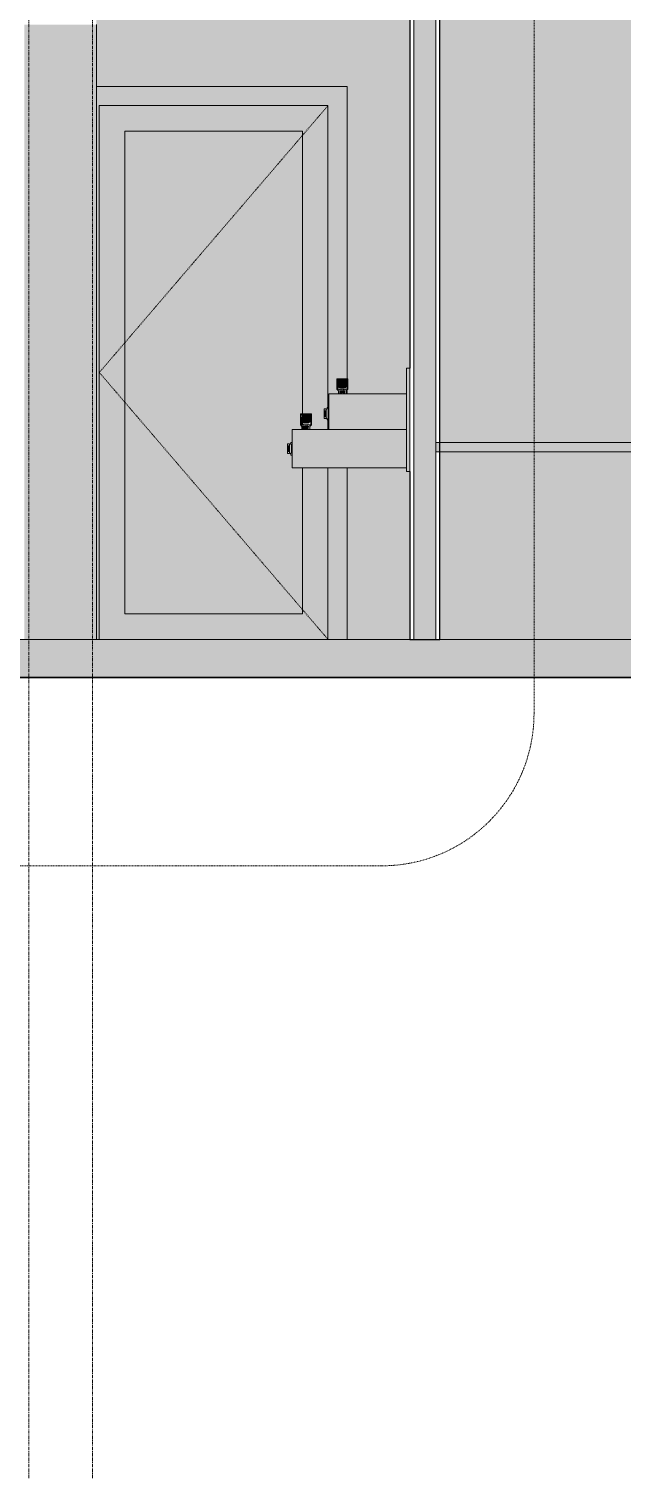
# Model space of a CAD drawing. Header units: inches. Extents: x -54880 to -186, y -132 to 853.
# Drawn here: x -15711.2 to -15617.8, y -132 to 96.1 of the extents above; entities that cross this region are included whole.
import ezdxf

# ---------------------------------------------------------------- set-up
doc = ezdxf.new("R2010")
doc.units = ezdxf.units.IN
doc.header["$MEASUREMENT"] = 0
for name, pattern in [('Dash 1_16_', [0.125, 0.0625, -0.0625]), ('Dash Dot 3_16_', [0.3125, 0.1875, -0.0625, 0, -0.0625]), ('Grid Line 1_2_', [0.875, 0.5, -0.125, 0.125, -0.125])]:
    doc.linetypes.add(name, pattern=pattern)
for name, color, linetype, lineweight in [('A-ANNO-SYMB', 150, 'Continuous', 9), ('A-DOOR', 31, 'Continuous', 9), ('A-DOOR-FRAM', 31, 'Continuous', 9), ('A-DOOR-GLAZ', 31, 'Continuous', 9), ('A-WALL', 113, 'Continuous', 9), ('A-WALL-PATT', 111, 'Continuous', 9), ('C-BLDG-PADS', 91, 'Continuous', 9), ('C-TOPO', 7, 'Continuous', 9), ('I-WALL', 2, 'Continuous', 9), ('L-SITE-WALL', 31, 'Continuous', 9), ('P-SANR-FIXT', 6, 'Continuous', 9), ('Q-CASE', 31, 'Continuous', 9), ('S-GRID', 1, 'Continuous', 9)]:
    doc.layers.add(name, color=color, linetype=linetype, lineweight=lineweight)
pattern_1 = [(0, (22007.282, 102), (61.44, 15.36), [2.534, -43.546, 2.534, -43.546, -245.76]), (0, (22007.282, 102), (61.44, 15.36), [-92.16, 2.534, -89.626, 2.534, -43.546, -107.52]), (0, (22007.282, 102), (61.44, 15.36), [-230.4, 2.534, -28.186, 2.534, -74.266]), (120, (22030.322, 109.68), (-44.02215, 45.528601), [2.534, -43.546, 2.534, -43.546, -245.76]), (120, (22030.322, 109.68), (-44.02215, 45.528601), [-92.16, 2.534, -89.626, 2.534, -43.546, -107.52]), (120, (22030.322, 109.68), (-44.02215, 45.528601), [-230.4, 2.534, -28.186, 2.534, -74.266]), (240, (22038.002, 140.4), (-17.41785, -60.888601), [2.534, -43.546, 2.534, -43.546, -245.76]), (240, (22038.002, 140.4), (-17.41785, -60.888601), [-92.16, 2.534, -89.626, 2.534, -43.546, -107.52]), (240, (22038.002, 140.4), (-17.41785, -60.888601), [-230.4, 2.534, -28.186, 2.534, -74.266])]

# ---------------------------------------------------------------- blocks, each defined once
blk = doc.blocks.new('Vanity Counter Top w 2 Round Sink Holes - 72_-781962-Section 1')
at = {"layer": 'Q-CASE'}
blk.add_hatch(color=256, dxfattribs=at).paths.add_polyline_path([(22491.77, 29.5), (22519.3, 29.5), (22519.3, 31), (22423.63, 31), (22423.63, 29.5), (22453.04, 29.5)], flags=0)
at = {"layer": 'Q-CASE', "lineweight": 13}
for p, q in [((22519.3, 31), (22423.63, 31)), ((22423.63, 31), (22423.63, 29.5)), ((22519.3, 29.5), (22519.3, 31)), ((22423.63, 29.5), (22519.3, 29.5))]:
    blk.add_line(p, q, dxfattribs=at)
blk = doc.blocks.new('Drinking_Fountain-Haws_Corporation-Wall_Mounted_1119 - 1119-477162-Section 1')
at = {"layer": 'P-SANR-FIXT'}
for points in [[(22419.01, 26.44), (22419.51, 26.44), (22419.51, 42.69), (22419.01, 42.69), (22419.01, 29.56)], [(22408.05, 39.37), (22408.21, 39.37), (22408.27, 39.76), (22408.19, 40.96), (22408.02, 40.99)], [(22409.49, 40.76), (22409.58, 40.96), (22409.61, 40.99), (22408.22, 40.93), (22408.27, 40.76), (22409.46, 40.76)], [(22409.49, 39.76), (22409.46, 40.76), (22408.27, 40.76), (22408.29, 39.76), (22409.46, 39.76)], [(22409.45, 39.68), (22409.46, 39.76), (22408.32, 39.68)], [(22408.75, 38.63), (22408.88, 38.63), (22408.87, 39.12), (22408.44, 39.12), (22408.44, 38.63), (22408.66, 38.63)], [(22409.1, 38.63), (22409.32, 38.63), (22409.32, 39.12), (22408.88, 39.12), (22408.93, 38.63), (22409.1, 38.63)], [(22409.64, 39.37), (22409.71, 39.37), (22409.67, 41.01), (22409.55, 40.93), (22409.49, 40.76), (22409.58, 39.37), (22409.61, 39.37)], [(22406.89, 33), (22406.98, 33), (22406.98, 38.63), (22406.76, 38.63), (22406.77, 33)], [(22409.3, 33), (22409.95, 33), (22409.95, 38.63), (22406.98, 38.63), (22407.01, 33), (22409.24, 33)], [(22410.27, 33), (22419.01, 33), (22419.01, 38.63), (22409.95, 38.63), (22409.95, 33), (22410.16, 33)], [(22403.77, 35.25), (22403.85, 35.45), (22403.89, 35.48), (22402.49, 35.42), (22402.54, 35.25)], [(22402.56, 34.25), (22403.77, 34.25), (22403.77, 35.25), (22402.54, 35.25), (22402.54, 34.25)], [(22406.06, 34.97), (22406.32, 34.97), (22406.32, 36.05), (22406.06, 36.05), (22406.06, 35.1)], [(22406.76, 34.71), (22406.76, 36.31), (22406.56, 36.31), (22406.56, 34.71)], [(22401.01, 27), (22401.23, 27), (22401.23, 33), (22401.01, 33), (22401.01, 29.2)], [(22403.49, 27), (22404.2, 27), (22404.2, 33), (22401.23, 33), (22401.23, 27), (22402.82, 27)], [(22403.02, 33), (22403.16, 33), (22403.14, 33.5), (22402.71, 33.5), (22402.72, 33), (22402.93, 33)], [(22403.43, 33), (22403.6, 33), (22403.6, 33.5), (22403.16, 33.44), (22403.18, 33), (22403.41, 33)], [(22409.46, 27), (22419.01, 27), (22419.01, 33), (22404.2, 33), (22404.2, 27), (22404.62, 27)], [(22400.57, 29.46), (22400.57, 30.54), (22400.31, 30.54), (22400.31, 29.46)], [(22401.01, 29.2), (22401.01, 30.8), (22400.81, 30.8), (22400.81, 29.2)]]:
    blk.add_hatch(color=256, dxfattribs=at).paths.add_polyline_path(points, flags=0)
h = blk.add_hatch(color=256, dxfattribs=at)
h.paths.add_polyline_path([(22408.44, 39.12), (22408.37, 39.37), (22408.21, 39.37)], flags=0)
h.paths.add_polyline_path([(22408.35, 39.12), (22408.21, 39.37), (22408.05, 39.37), (22408.21, 39.24)], flags=0)
h.paths.add_polyline_path([(22408.63, 39.37), (22408.8, 39.19), (22408.88, 39.37)], flags=0)
h.paths.add_polyline_path([(22408.66, 39.12), (22408.63, 39.37), (22408.37, 39.37), (22408.63, 39.15)], flags=0)
h = blk.add_hatch(color=256, dxfattribs=at)
h.paths.add_polyline_path([(22409.56, 39.37), (22409.4, 39.37), (22409.32, 39.12), (22409.46, 39.27)], flags=0)
h.paths.add_polyline_path([(22409.42, 39.12), (22409.71, 39.37), (22409.56, 39.37), (22409.46, 39.2)], flags=0)
h.paths.add_polyline_path([(22408.99, 39.12), (22409.14, 39.37), (22408.88, 39.37), (22408.96, 39.19)], flags=0)
h.paths.add_polyline_path([(22409.1, 39.12), (22409.4, 39.37), (22409.14, 39.37)], flags=0)
h = blk.add_hatch(color=256, dxfattribs=at)
h.paths.add_polyline_path([(22402.56, 33.75), (22402.64, 33.75), (22402.56, 33.76)], flags=0)
h.paths.add_polyline_path([(22402.36, 33.75), (22402.56, 33.75), (22402.42, 35.48), (22402.29, 35.48), (22402.32, 33.75)], flags=0)
h.paths.add_polyline_path([(22402.9, 33.75), (22402.7, 34.12), (22402.77, 33.75)], flags=0)
h = blk.add_hatch(color=256, dxfattribs=at)
h.paths.add_polyline_path([(22403.95, 33.75), (22403.99, 33.75), (22403.95, 35.5), (22403.82, 35.42), (22403.83, 33.75), (22403.92, 33.75)], flags=0)
h.paths.add_polyline_path([(22403.41, 33.75), (22403.54, 33.75), (22403.52, 34.12)], flags=0)
h = blk.add_hatch(color=256, dxfattribs=at)
h.paths.add_polyline_path([(22402.71, 33.5), (22402.64, 33.75), (22402.48, 33.75), (22402.7, 33.51)], flags=0)
h.paths.add_polyline_path([(22403.05, 33.5), (22403.16, 33.75), (22402.9, 33.75), (22403.04, 33.51)], flags=0)
h.paths.add_polyline_path([(22402.62, 33.5), (22402.48, 33.75), (22402.32, 33.75), (22402.56, 33.55)], flags=0)
h.paths.add_polyline_path([(22402.93, 33.5), (22402.9, 33.75), (22402.64, 33.75), (22402.9, 33.53)], flags=0)
h = blk.add_hatch(color=256, dxfattribs=at)
h.paths.add_polyline_path([(22403.6, 33.5), (22403.83, 33.75), (22403.67, 33.75), (22403.61, 33.53)], flags=0)
h.paths.add_polyline_path([(22403.27, 33.5), (22403.41, 33.75), (22403.16, 33.75), (22403.24, 33.57)], flags=0)
h.paths.add_polyline_path([(22403.38, 33.5), (22403.67, 33.75), (22403.41, 33.75)], flags=0)
h.paths.add_polyline_path([(22403.69, 33.5), (22403.99, 33.75), (22403.83, 33.75), (22403.75, 33.61)], flags=0)
for p, q in [((22419.01, 26.44), (22419.01, 42.69)), ((22419.51, 42.69), (22419.01, 42.69)), ((22419.51, 42.69), (22419.51, 26.44)), ((22408.01, 40.96), (22408.01, 39.37)), ((22408.01, 39.37), (22408.26, 39.12)), ((22408.88, 39.37), (22408.05, 39.37)), ((22409.68, 41.01), (22408.08, 41.01)), ((22408.09, 41.01), (22409.67, 41.01)), ((22409.67, 41.01), (22408.1, 41.01)), ((22408.26, 39.12), (22408.26, 38.63)), ((22408.27, 39.76), (22408.27, 40.76)), ((22408.27, 40.76), (22409.49, 40.76)), ((22408.27, 39.76), (22409.49, 39.76)), ((22408.43, 39.63), (22409.33, 39.63)), ((22409.33, 39.63), (22408.44, 39.63)), ((22408.88, 39.12), (22408.44, 39.12)), ((22409.71, 39.37), (22408.88, 39.37)), ((22409.32, 39.12), (22408.88, 39.12)), ((22409.49, 40.76), (22409.49, 39.76)), ((22409.51, 39.12), (22409.76, 39.37)), ((22409.51, 38.63), (22409.51, 39.12)), ((22409.76, 39.37), (22409.76, 40.96)), ((22406.76, 36.5), (22406.56, 36.5)), ((22406.76, 38.63), (22406.76, 33)), ((22406.76, 38.63), (22406.98, 38.63)), ((22406.76, 36.5), (22406.76, 34.52)), ((22406.98, 38.63), (22409.95, 38.63)), ((22409.95, 38.63), (22419.01, 38.63)), ((22402.28, 35.45), (22402.28, 33.75)), ((22403.95, 35.5), (22402.36, 35.5)), ((22402.36, 35.5), (22403.95, 35.5)), ((22403.94, 35.5), (22402.37, 35.5)), ((22402.54, 34.25), (22402.54, 35.25)), ((22402.54, 35.25), (22403.77, 35.25)), ((22402.54, 34.25), (22403.77, 34.25)), ((22403.77, 35.25), (22403.77, 34.25)), ((22404.03, 33.75), (22404.03, 35.45)), ((22406.32, 36.27), (22406.06, 36.27)), ((22406.06, 34.75), (22406.32, 34.75)), ((22406.32, 36.05), (22406.32, 36.27)), ((22406.32, 36.27), (22406.32, 34.75)), ((22406.44, 36.22), (22406.32, 36.22)), ((22406.32, 36.08), (22406.32, 36.22)), ((22406.32, 36.22), (22406.32, 36.08)), ((22406.32, 34.75), (22406.32, 34.97)), ((22406.32, 34.8), (22406.32, 34.94)), ((22406.32, 34.94), (22406.32, 34.8)), ((22406.32, 34.8), (22406.44, 34.8)), ((22406.52, 36.46), (22406.46, 36.24)), ((22406.46, 34.78), (22406.52, 34.55)), ((22406.56, 34.52), (22406.76, 34.52)), ((22401.01, 33), (22401.01, 27)), ((22401.01, 33), (22401.23, 33)), ((22401.23, 33), (22404.2, 33)), ((22402.28, 33.75), (22402.53, 33.5)), ((22403.16, 33.75), (22402.32, 33.75)), ((22402.53, 33.5), (22402.53, 33)), ((22402.7, 34.12), (22403.61, 34.12)), ((22403.6, 34.12), (22402.71, 34.12)), ((22403.16, 33.5), (22402.71, 33.5)), ((22403.99, 33.75), (22403.16, 33.75)), ((22403.6, 33.5), (22403.16, 33.5)), ((22403.78, 33.5), (22404.03, 33.75)), ((22403.78, 33), (22403.78, 33.5)), ((22404.2, 33), (22419.01, 33)), ((22400.57, 30.76), (22400.31, 30.76)), ((22400.57, 29.24), (22400.57, 30.76)), ((22400.57, 30.76), (22400.57, 30.54)), ((22400.69, 30.71), (22400.57, 30.71)), ((22400.57, 30.57), (22400.57, 30.71)), ((22400.57, 30.71), (22400.57, 30.57)), ((22400.77, 30.96), (22400.71, 30.73)), ((22401.01, 30.99), (22400.81, 30.99)), ((22401.01, 29.01), (22401.01, 30.99)), ((22400.31, 29.24), (22400.57, 29.24)), ((22400.57, 29.46), (22400.57, 29.24)), ((22400.57, 29.29), (22400.57, 29.43)), ((22400.57, 29.43), (22400.57, 29.29)), ((22400.57, 29.29), (22400.69, 29.29)), ((22400.71, 29.27), (22400.77, 29.04)), ((22400.81, 29.01), (22401.01, 29.01)), ((22401.23, 27), (22401.01, 27)), ((22404.2, 27), (22401.23, 27)), ((22419.01, 27), (22404.2, 27)), ((22419.01, 26.44), (22419.51, 26.44))]:
    blk.add_line(p, q, dxfattribs=at)
at = {"layer": 'P-SANR-FIXT', "flags": 128}
for points in [[(22406.52, 36.46), (22406.52, 36.47), (22406.52, 36.47), (22406.52, 36.47), (22406.52, 36.47), (22406.52, 36.47), (22406.52, 36.47), (22406.52, 36.48), (22406.53, 36.48), (22406.53, 36.48), (22406.53, 36.48), (22406.53, 36.48), (22406.53, 36.48), (22406.53, 36.49), (22406.53, 36.49), (22406.53, 36.49), (22406.54, 36.49), (22406.54, 36.49), (22406.54, 36.49), (22406.54, 36.49), (22406.54, 36.49), (22406.54, 36.49), (22406.55, 36.49), (22406.55, 36.5), (22406.55, 36.5), (22406.55, 36.5), (22406.55, 36.5), (22406.55, 36.5), (22406.56, 36.5), (22406.56, 36.5), (22406.56, 36.5), (22406.56, 36.5), (22406.56, 36.5), (22406.56, 36.5)], [(22406.02, 36.22), (22406.02, 36.23), (22406.02, 36.23), (22406.02, 36.23), (22406.02, 36.23), (22406.02, 36.23), (22406.02, 36.24), (22406.02, 36.24), (22406.02, 36.24), (22406.02, 36.24), (22406.02, 36.24), (22406.02, 36.24), (22406.02, 36.25), (22406.02, 36.25), (22406.02, 36.25), (22406.03, 36.25), (22406.03, 36.25), (22406.03, 36.25), (22406.03, 36.26), (22406.03, 36.26), (22406.03, 36.26), (22406.03, 36.26), (22406.03, 36.26), (22406.04, 36.26), (22406.04, 36.26), (22406.04, 36.26), (22406.04, 36.27), (22406.04, 36.27), (22406.04, 36.27), (22406.05, 36.27), (22406.05, 36.27), (22406.05, 36.27), (22406.05, 36.27), (22406.05, 36.27), (22406.05, 36.27), (22406.06, 36.27), (22406.06, 36.27), (22406.06, 36.27), (22406.06, 36.27), (22406.06, 36.27), (22406.06, 36.27)], [(22406.02, 34.79), (22406.02, 34.79), (22406.02, 34.8), (22406.02, 34.8), (22406.02, 34.8), (22406.02, 34.81), (22406.02, 34.81), (22406.02, 34.82), (22406.02, 34.83), (22406.02, 34.84), (22406.02, 34.85), (22406.02, 34.86), (22406.02, 34.87), (22406.02, 34.89), (22406.02, 34.9), (22406.02, 34.92), (22406.02, 34.93), (22406.02, 34.95), (22406.02, 34.97), (22406.02, 34.99), (22406.02, 35.01), (22406.02, 35.03), (22406.02, 35.05), (22406.02, 35.08), (22406.02, 35.1), (22406.02, 35.12), (22406.02, 35.15), (22406.02, 35.17), (22406.02, 35.2), (22406.02, 35.22), (22406.02, 35.25), (22406.02, 35.28), (22406.02, 35.3), (22406.02, 35.33), (22406.02, 35.36), (22406.02, 35.39), (22406.02, 35.42), (22406.02, 35.44), (22406.02, 35.47), (22406.02, 35.5), (22406.02, 35.53), (22406.02, 35.56), (22406.02, 35.59), (22406.02, 35.62), (22406.02, 35.64), (22406.02, 35.67), (22406.02, 35.7), (22406.02, 35.73), (22406.02, 35.75), (22406.02, 35.78), (22406.02, 35.81), (22406.02, 35.83), (22406.02, 35.86), (22406.02, 35.88), (22406.02, 35.91), (22406.02, 35.93), (22406.02, 35.95), (22406.02, 35.98), (22406.02, 36), (22406.02, 36.02), (22406.02, 36.04), (22406.02, 36.06), (22406.02, 36.07), (22406.02, 36.09), (22406.02, 36.11), (22406.02, 36.12), (22406.02, 36.14), (22406.02, 36.15), (22406.02, 36.16), (22406.02, 36.17), (22406.02, 36.18), (22406.02, 36.19), (22406.02, 36.2), (22406.02, 36.21), (22406.02, 36.21), (22406.02, 36.22), (22406.02, 36.22), (22406.02, 36.22), (22406.02, 36.22)], [(22406.02, 36.22), (22406.02, 36.22), (22406.02, 36.22), (22406.02, 36.22), (22406.02, 36.22), (22406.02, 36.21), (22406.02, 36.2), (22406.02, 36.2), (22406.02, 36.19), (22406.02, 36.18), (22406.02, 36.17), (22406.02, 36.16), (22406.02, 36.14), (22406.02, 36.13), (22406.02, 36.12), (22406.02, 36.1), (22406.02, 36.08), (22406.02, 36.07), (22406.02, 36.05), (22406.02, 36.03), (22406.02, 36.01), (22406.02, 35.99), (22406.02, 35.96), (22406.02, 35.94), (22406.02, 35.92), (22406.02, 35.9), (22406.02, 35.87), (22406.02, 35.85), (22406.02, 35.82), (22406.02, 35.79), (22406.02, 35.77), (22406.02, 35.74), (22406.02, 35.71), (22406.02, 35.69), (22406.02, 35.66), (22406.02, 35.63), (22406.02, 35.6), (22406.02, 35.57), (22406.02, 35.55), (22406.02, 35.52), (22406.02, 35.49), (22406.02, 35.46), (22406.02, 35.43), (22406.02, 35.4), (22406.02, 35.37), (22406.02, 35.35), (22406.02, 35.32), (22406.02, 35.29), (22406.02, 35.26), (22406.02, 35.24), (22406.02, 35.21), (22406.02, 35.19), (22406.02, 35.16), (22406.02, 35.14), (22406.02, 35.11), (22406.02, 35.09), (22406.02, 35.07), (22406.02, 35.04), (22406.02, 35.02), (22406.02, 35), (22406.02, 34.98), (22406.02, 34.96), (22406.02, 34.94), (22406.02, 34.93), (22406.02, 34.91), (22406.02, 34.9), (22406.02, 34.88), (22406.02, 34.87), (22406.02, 34.86), (22406.02, 34.84), (22406.02, 34.83), (22406.02, 34.83), (22406.02, 34.82), (22406.02, 34.81), (22406.02, 34.81), (22406.02, 34.8), (22406.02, 34.8), (22406.02, 34.79), (22406.02, 34.79)], [(22406.06, 34.75), (22406.06, 34.75), (22406.06, 34.75), (22406.06, 34.75), (22406.06, 34.75), (22406.06, 34.75), (22406.05, 34.75), (22406.05, 34.75), (22406.05, 34.75), (22406.05, 34.75), (22406.05, 34.75), (22406.04, 34.75), (22406.04, 34.75), (22406.04, 34.75), (22406.04, 34.75), (22406.04, 34.75), (22406.04, 34.76), (22406.04, 34.76), (22406.03, 34.76), (22406.03, 34.76), (22406.03, 34.76), (22406.03, 34.76), (22406.03, 34.76), (22406.03, 34.76), (22406.03, 34.77), (22406.03, 34.77), (22406.02, 34.77), (22406.02, 34.77), (22406.02, 34.77), (22406.02, 34.77), (22406.02, 34.78), (22406.02, 34.78), (22406.02, 34.78), (22406.02, 34.78), (22406.02, 34.78), (22406.02, 34.79), (22406.02, 34.79), (22406.02, 34.79), (22406.02, 34.79), (22406.02, 34.79), (22406.02, 34.79)], [(22406.44, 36.22), (22406.44, 36.22), (22406.44, 36.22), (22406.44, 36.22), (22406.44, 36.22), (22406.44, 36.22), (22406.44, 36.22), (22406.44, 36.22), (22406.44, 36.22), (22406.44, 36.22), (22406.45, 36.22), (22406.45, 36.22), (22406.45, 36.22), (22406.45, 36.22), (22406.45, 36.23), (22406.45, 36.23), (22406.45, 36.23), (22406.45, 36.23), (22406.45, 36.23), (22406.45, 36.23), (22406.45, 36.23), (22406.45, 36.23), (22406.45, 36.23), (22406.45, 36.23), (22406.46, 36.23), (22406.46, 36.23), (22406.46, 36.23), (22406.46, 36.23), (22406.46, 36.24), (22406.46, 36.24), (22406.46, 36.24), (22406.46, 36.24), (22406.46, 36.24), (22406.46, 36.24)], [(22406.46, 34.78), (22406.46, 34.78), (22406.46, 34.78), (22406.46, 34.78), (22406.46, 34.78), (22406.46, 34.78), (22406.46, 34.78), (22406.46, 34.78), (22406.46, 34.79), (22406.46, 34.79), (22406.45, 34.79), (22406.45, 34.79), (22406.45, 34.79), (22406.45, 34.79), (22406.45, 34.79), (22406.45, 34.79), (22406.45, 34.79), (22406.45, 34.79), (22406.45, 34.79), (22406.45, 34.79), (22406.45, 34.79), (22406.45, 34.79), (22406.45, 34.79), (22406.44, 34.79), (22406.44, 34.8), (22406.44, 34.8), (22406.44, 34.8), (22406.44, 34.8), (22406.44, 34.8), (22406.44, 34.8), (22406.44, 34.8), (22406.44, 34.8), (22406.44, 34.8), (22406.44, 34.8)], [(22406.56, 34.52), (22406.56, 34.52), (22406.56, 34.52), (22406.56, 34.52), (22406.56, 34.52), (22406.56, 34.52), (22406.55, 34.52), (22406.55, 34.52), (22406.55, 34.52), (22406.55, 34.52), (22406.55, 34.52), (22406.54, 34.52), (22406.54, 34.52), (22406.54, 34.53), (22406.54, 34.53), (22406.54, 34.53), (22406.54, 34.53), (22406.54, 34.53), (22406.53, 34.53), (22406.53, 34.53), (22406.53, 34.53), (22406.53, 34.53), (22406.53, 34.54), (22406.53, 34.54), (22406.53, 34.54), (22406.53, 34.54), (22406.52, 34.54), (22406.52, 34.54), (22406.52, 34.55), (22406.52, 34.55), (22406.52, 34.55), (22406.52, 34.55), (22406.52, 34.55), (22406.52, 34.55)], [(22400.27, 30.72), (22400.27, 30.72), (22400.27, 30.72), (22400.27, 30.72), (22400.27, 30.72), (22400.27, 30.72), (22400.27, 30.73), (22400.27, 30.73), (22400.27, 30.73), (22400.27, 30.73), (22400.27, 30.73), (22400.27, 30.74), (22400.27, 30.74), (22400.27, 30.74), (22400.27, 30.74), (22400.28, 30.74), (22400.28, 30.74), (22400.28, 30.75), (22400.28, 30.75), (22400.28, 30.75), (22400.28, 30.75), (22400.28, 30.75), (22400.28, 30.75), (22400.29, 30.75), (22400.29, 30.75), (22400.29, 30.76), (22400.29, 30.76), (22400.29, 30.76), (22400.29, 30.76), (22400.3, 30.76), (22400.3, 30.76), (22400.3, 30.76), (22400.3, 30.76), (22400.3, 30.76), (22400.3, 30.76), (22400.31, 30.76), (22400.31, 30.76), (22400.31, 30.76), (22400.31, 30.76), (22400.31, 30.76), (22400.31, 30.76)], [(22400.27, 30.72), (22400.27, 30.72), (22400.27, 30.71), (22400.27, 30.71), (22400.27, 30.71), (22400.27, 30.7), (22400.27, 30.7), (22400.27, 30.69), (22400.27, 30.68), (22400.27, 30.67), (22400.27, 30.66), (22400.27, 30.65), (22400.27, 30.63), (22400.27, 30.62), (22400.27, 30.61), (22400.27, 30.59), (22400.27, 30.57), (22400.27, 30.56), (22400.27, 30.54), (22400.27, 30.52), (22400.27, 30.5), (22400.27, 30.48), (22400.27, 30.46), (22400.27, 30.43), (22400.27, 30.41), (22400.27, 30.39), (22400.27, 30.36), (22400.27, 30.34), (22400.27, 30.31), (22400.27, 30.29), (22400.27, 30.26), (22400.27, 30.23), (22400.27, 30.21), (22400.27, 30.18), (22400.27, 30.15), (22400.27, 30.12), (22400.27, 30.09), (22400.27, 30.06), (22400.27, 30.04), (22400.27, 30.01), (22400.27, 29.98), (22400.27, 29.95), (22400.27, 29.92), (22400.27, 29.89), (22400.27, 29.87), (22400.27, 29.84), (22400.27, 29.81), (22400.27, 29.78), (22400.27, 29.76), (22400.27, 29.73), (22400.27, 29.7), (22400.27, 29.68), (22400.27, 29.65), (22400.27, 29.63), (22400.27, 29.6), (22400.27, 29.58), (22400.27, 29.56), (22400.27, 29.53), (22400.27, 29.51), (22400.27, 29.49), (22400.27, 29.47), (22400.27, 29.45), (22400.27, 29.44), (22400.27, 29.42), (22400.27, 29.4), (22400.27, 29.39), (22400.27, 29.37), (22400.27, 29.36), (22400.27, 29.35), (22400.27, 29.34), (22400.27, 29.33), (22400.27, 29.32), (22400.27, 29.31), (22400.27, 29.3), (22400.27, 29.3), (22400.27, 29.29), (22400.27, 29.29), (22400.27, 29.29), (22400.27, 29.28)], [(22400.27, 29.28), (22400.27, 29.28), (22400.27, 29.29), (22400.27, 29.29), (22400.27, 29.29), (22400.27, 29.3), (22400.27, 29.3), (22400.27, 29.31), (22400.27, 29.32), (22400.27, 29.33), (22400.27, 29.34), (22400.27, 29.35), (22400.27, 29.37), (22400.27, 29.38), (22400.27, 29.39), (22400.27, 29.41), (22400.27, 29.43), (22400.27, 29.44), (22400.27, 29.46), (22400.27, 29.48), (22400.27, 29.5), (22400.27, 29.52), (22400.27, 29.54), (22400.27, 29.57), (22400.27, 29.59), (22400.27, 29.61), (22400.27, 29.64), (22400.27, 29.66), (22400.27, 29.69), (22400.27, 29.71), (22400.27, 29.74), (22400.27, 29.77), (22400.27, 29.79), (22400.27, 29.82), (22400.27, 29.85), (22400.27, 29.88), (22400.27, 29.91), (22400.27, 29.94), (22400.27, 29.96), (22400.27, 29.99), (22400.27, 30.02), (22400.27, 30.05), (22400.27, 30.08), (22400.27, 30.11), (22400.27, 30.13), (22400.27, 30.16), (22400.27, 30.19), (22400.27, 30.22), (22400.27, 30.24), (22400.27, 30.27), (22400.27, 30.3), (22400.27, 30.32), (22400.27, 30.35), (22400.27, 30.37), (22400.27, 30.4), (22400.27, 30.42), (22400.27, 30.44), (22400.27, 30.47), (22400.27, 30.49), (22400.27, 30.51), (22400.27, 30.53), (22400.27, 30.55), (22400.27, 30.56), (22400.27, 30.58), (22400.27, 30.6), (22400.27, 30.61), (22400.27, 30.63), (22400.27, 30.64), (22400.27, 30.65), (22400.27, 30.66), (22400.27, 30.67), (22400.27, 30.68), (22400.27, 30.69), (22400.27, 30.7), (22400.27, 30.7), (22400.27, 30.71), (22400.27, 30.71), (22400.27, 30.71), (22400.27, 30.72)], [(22400.69, 30.71), (22400.69, 30.71), (22400.69, 30.71), (22400.69, 30.71), (22400.69, 30.71), (22400.69, 30.71), (22400.69, 30.71), (22400.69, 30.71), (22400.69, 30.71), (22400.69, 30.71), (22400.7, 30.71), (22400.7, 30.71), (22400.7, 30.72), (22400.7, 30.72), (22400.7, 30.72), (22400.7, 30.72), (22400.7, 30.72), (22400.7, 30.72), (22400.7, 30.72), (22400.7, 30.72), (22400.7, 30.72), (22400.7, 30.72), (22400.7, 30.72), (22400.7, 30.72), (22400.71, 30.72), (22400.71, 30.72), (22400.71, 30.72), (22400.71, 30.73), (22400.71, 30.73), (22400.71, 30.73), (22400.71, 30.73), (22400.71, 30.73), (22400.71, 30.73), (22400.71, 30.73)], [(22400.77, 30.96), (22400.77, 30.96), (22400.77, 30.96), (22400.77, 30.96), (22400.77, 30.96), (22400.77, 30.96), (22400.77, 30.97), (22400.77, 30.97), (22400.78, 30.97), (22400.78, 30.97), (22400.78, 30.97), (22400.78, 30.97), (22400.78, 30.97), (22400.78, 30.98), (22400.78, 30.98), (22400.78, 30.98), (22400.79, 30.98), (22400.79, 30.98), (22400.79, 30.98), (22400.79, 30.98), (22400.79, 30.98), (22400.79, 30.98), (22400.8, 30.99), (22400.8, 30.99), (22400.8, 30.99), (22400.8, 30.99), (22400.8, 30.99), (22400.8, 30.99), (22400.81, 30.99), (22400.81, 30.99), (22400.81, 30.99), (22400.81, 30.99), (22400.81, 30.99), (22400.81, 30.99)], [(22400.31, 29.24), (22400.31, 29.24), (22400.31, 29.24), (22400.31, 29.24), (22400.31, 29.24), (22400.31, 29.24), (22400.3, 29.24), (22400.3, 29.24), (22400.3, 29.24), (22400.3, 29.24), (22400.3, 29.24), (22400.29, 29.24), (22400.29, 29.24), (22400.29, 29.24), (22400.29, 29.24), (22400.29, 29.25), (22400.29, 29.25), (22400.29, 29.25), (22400.28, 29.25), (22400.28, 29.25), (22400.28, 29.25), (22400.28, 29.25), (22400.28, 29.25), (22400.28, 29.26), (22400.28, 29.26), (22400.28, 29.26), (22400.27, 29.26), (22400.27, 29.26), (22400.27, 29.26), (22400.27, 29.27), (22400.27, 29.27), (22400.27, 29.27), (22400.27, 29.27), (22400.27, 29.27), (22400.27, 29.27), (22400.27, 29.28), (22400.27, 29.28), (22400.27, 29.28), (22400.27, 29.28), (22400.27, 29.28), (22400.27, 29.28)], [(22400.71, 29.27), (22400.71, 29.27), (22400.71, 29.27), (22400.71, 29.27), (22400.71, 29.27), (22400.71, 29.27), (22400.71, 29.28), (22400.71, 29.28), (22400.71, 29.28), (22400.71, 29.28), (22400.7, 29.28), (22400.7, 29.28), (22400.7, 29.28), (22400.7, 29.28), (22400.7, 29.28), (22400.7, 29.28), (22400.7, 29.28), (22400.7, 29.28), (22400.7, 29.28), (22400.7, 29.28), (22400.7, 29.28), (22400.7, 29.28), (22400.7, 29.29), (22400.69, 29.29), (22400.69, 29.29), (22400.69, 29.29), (22400.69, 29.29), (22400.69, 29.29), (22400.69, 29.29), (22400.69, 29.29), (22400.69, 29.29), (22400.69, 29.29), (22400.69, 29.29), (22400.69, 29.29)], [(22400.81, 29.01), (22400.81, 29.01), (22400.81, 29.01), (22400.81, 29.01), (22400.81, 29.01), (22400.81, 29.01), (22400.8, 29.01), (22400.8, 29.01), (22400.8, 29.01), (22400.8, 29.01), (22400.8, 29.01), (22400.79, 29.01), (22400.79, 29.02), (22400.79, 29.02), (22400.79, 29.02), (22400.79, 29.02), (22400.79, 29.02), (22400.79, 29.02), (22400.78, 29.02), (22400.78, 29.02), (22400.78, 29.02), (22400.78, 29.03), (22400.78, 29.03), (22400.78, 29.03), (22400.78, 29.03), (22400.78, 29.03), (22400.77, 29.03), (22400.77, 29.03), (22400.77, 29.04), (22400.77, 29.04), (22400.77, 29.04), (22400.77, 29.04), (22400.77, 29.04), (22400.77, 29.04)]]:
    blk.add_lwpolyline(points, dxfattribs=at)
at = {"layer": 'P-SANR-FIXT'}
blk.add_circle((22408.89, 40.46), 0.145, dxfattribs=at)
blk.add_ellipse((22403.16, 34.97), major_axis=(0.146, 0), ratio=0.99635, dxfattribs=at)
for points, knots in [([(22408.08, 41.01), (22408.05, 41.01), (22408.02, 41), (22408.01, 40.97), (22408.01, 40.95), (22408.01, 40.93)], [0.0090533, 0.0090533, 0.0090533, 0.0090533, 0.1111111, 0.1666667, 0.2222222, 0.2222222, 0.2222222, 0.2222222]), ([(22408.27, 40.76), (22408.27, 40.77), (22408.27, 40.79), (22408.27, 40.81), (22408.27, 40.82), (22408.26, 40.84), (22408.26, 40.85), (22408.25, 40.86), (22408.25, 40.88), (22408.24, 40.89), (22408.23, 40.9), (22408.23, 40.91), (22408.22, 40.93), (22408.21, 40.94), (22408.2, 40.95), (22408.17, 40.97), (22408.13, 41), (22408.1, 41.01), (22408.09, 41.01)], [0, 0, 0, 0, 0.071429, 0.107143, 0.142857, 0.178571, 0.214286, 0.25, 0.285714, 0.321429, 0.357143, 0.392857, 0.428571, 0.464286, 0.5, 0.571429, 0.785714, 1, 1, 1, 1]), ([(22408.43, 39.63), (22408.42, 39.64), (22408.4, 39.64), (22408.37, 39.65), (22408.36, 39.65), (22408.35, 39.66), (22408.34, 39.67), (22408.33, 39.67), (22408.32, 39.68), (22408.31, 39.69), (22408.3, 39.7), (22408.29, 39.71), (22408.29, 39.72), (22408.28, 39.73), (22408.27, 39.75), (22408.27, 39.76)], [0, 0, 0, 0, 0.2, 0.3, 0.35, 0.4, 0.475, 0.55, 0.5875, 0.625, 0.7, 0.775, 0.8125, 0.85, 1, 1, 1, 1]), ([(22408.88, 39.56), (22408.87, 39.56), (22408.84, 39.56), (22408.81, 39.56), (22408.79, 39.57), (22408.76, 39.57), (22408.74, 39.58), (22408.72, 39.58), (22408.71, 39.58), (22408.69, 39.59), (22408.68, 39.59), (22408.67, 39.59), (22408.65, 39.6), (22408.63, 39.6), (22408.6, 39.61), (22408.58, 39.61), (22408.56, 39.62), (22408.54, 39.62), (22408.51, 39.63), (22408.47, 39.63), (22408.44, 39.63), (22408.43, 39.63)], [0, 0, 0, 0, 0.1, 0.15, 0.2, 0.25, 0.3, 0.35, 0.375, 0.4, 0.425, 0.45, 0.5, 0.55, 0.6, 0.65, 0.7, 0.75, 0.8, 0.9, 1, 1, 1, 1]), ([(22409.33, 39.63), (22409.32, 39.63), (22409.29, 39.63), (22409.26, 39.63), (22409.23, 39.62), (22409.21, 39.62), (22409.18, 39.61), (22409.16, 39.61), (22409.14, 39.6), (22409.12, 39.6), (22409.1, 39.59), (22409.08, 39.59), (22409.07, 39.59), (22409.06, 39.58), (22409.04, 39.58), (22409.03, 39.58), (22409, 39.57), (22408.98, 39.57), (22408.95, 39.56), (22408.92, 39.56), (22408.9, 39.56), (22408.88, 39.56)], [0, 0, 0, 0, 0.1, 0.2, 0.25, 0.3, 0.35, 0.4, 0.45, 0.5, 0.55, 0.575, 0.6, 0.625, 0.65, 0.7, 0.75, 0.8, 0.85, 0.9, 1, 1, 1, 1]), ([(22409.49, 39.76), (22409.49, 39.75), (22409.49, 39.74), (22409.48, 39.73), (22409.47, 39.71), (22409.46, 39.7), (22409.45, 39.69), (22409.45, 39.68), (22409.44, 39.67), (22409.42, 39.67), (22409.42, 39.66), (22409.41, 39.66), (22409.39, 39.65), (22409.38, 39.64), (22409.36, 39.64), (22409.34, 39.63), (22409.33, 39.63)], [0, 0, 0, 0, 0.1, 0.15, 0.2, 0.3, 0.35, 0.4, 0.475, 0.55, 0.5875, 0.625, 0.7, 0.775, 0.85, 1, 1, 1, 1]), ([(22409.67, 41.01), (22409.66, 41.01), (22409.65, 41.01), (22409.61, 40.99), (22409.58, 40.97), (22409.57, 40.95), (22409.55, 40.94), (22409.55, 40.92), (22409.54, 40.91), (22409.53, 40.89), (22409.52, 40.88), (22409.51, 40.87), (22409.51, 40.85), (22409.5, 40.83), (22409.5, 40.82), (22409.5, 40.8), (22409.49, 40.78), (22409.49, 40.77), (22409.49, 40.76)], [0, 0, 0, 0, 0.142857, 0.285714, 0.428571, 0.5, 0.535714, 0.571429, 0.625, 0.678571, 0.705357, 0.732143, 0.785714, 0.839286, 0.866071, 0.892857, 0.946429, 1, 1, 1, 1]), ([(22409.75, 40.93), (22409.76, 40.95), (22409.76, 40.97), (22409.74, 41), (22409.71, 41.01), (22409.68, 41.01)], [0.7777778, 0.7777778, 0.7777778, 0.7777778, 0.8333333, 0.8888889, 0.9909467, 0.9909467, 0.9909467, 0.9909467]), ([(22402.36, 35.5), (22402.33, 35.5), (22402.29, 35.49), (22402.28, 35.46), (22402.28, 35.44), (22402.28, 35.42)], [0.0090533, 0.0090533, 0.0090533, 0.0090533, 0.1111111, 0.1666667, 0.2222222, 0.2222222, 0.2222222, 0.2222222]), ([(22402.54, 35.25), (22402.54, 35.26), (22402.54, 35.28), (22402.54, 35.3), (22402.54, 35.31), (22402.53, 35.33), (22402.53, 35.34), (22402.52, 35.36), (22402.52, 35.37), (22402.51, 35.38), (22402.51, 35.39), (22402.5, 35.41), (22402.49, 35.42), (22402.48, 35.43), (22402.47, 35.44), (22402.45, 35.47), (22402.41, 35.49), (22402.38, 35.5), (22402.36, 35.5)], [0, 0, 0, 0, 0.071429, 0.107143, 0.142857, 0.178571, 0.214286, 0.25, 0.285714, 0.321429, 0.357143, 0.392857, 0.428571, 0.464286, 0.5, 0.571429, 0.785714, 1, 1, 1, 1]), ([(22402.59, 34.17), (22402.59, 34.18), (22402.58, 34.18), (22402.58, 34.19), (22402.57, 34.2), (22402.56, 34.21), (22402.55, 34.22), (22402.55, 34.24), (22402.54, 34.25)], [0.6, 0.6, 0.6, 0.6, 0.625, 0.7, 0.775, 0.8125, 0.85, 1, 1, 1, 1]), ([(22403.77, 34.25), (22403.76, 34.24), (22403.76, 34.23), (22403.75, 34.22), (22403.75, 34.2), (22403.74, 34.19), (22403.73, 34.18), (22403.72, 34.18), (22403.72, 34.17)], [0, 0, 0, 0, 0.1, 0.15, 0.2, 0.3, 0.35, 0.4, 0.4, 0.4, 0.4]), ([(22403.95, 35.5), (22403.94, 35.5), (22403.92, 35.5), (22403.89, 35.48), (22403.86, 35.46), (22403.84, 35.44), (22403.83, 35.43), (22403.82, 35.41), (22403.81, 35.4), (22403.8, 35.39), (22403.79, 35.37), (22403.79, 35.36), (22403.78, 35.34), (22403.77, 35.32), (22403.77, 35.31), (22403.77, 35.29), (22403.77, 35.27), (22403.77, 35.26), (22403.77, 35.25)], [0, 0, 0, 0, 0.142857, 0.285714, 0.428571, 0.5, 0.535714, 0.571429, 0.625, 0.678571, 0.705357, 0.732143, 0.785714, 0.839286, 0.866071, 0.892857, 0.946429, 1, 1, 1, 1]), ([(22404.03, 35.42), (22404.03, 35.44), (22404.03, 35.46), (22404.02, 35.49), (22403.98, 35.5), (22403.95, 35.5)], [0.7777778, 0.7777778, 0.7777778, 0.7777778, 0.8333333, 0.8888889, 0.9909467, 0.9909467, 0.9909467, 0.9909467]), ([(22402.7, 34.12), (22402.69, 34.13), (22402.67, 34.13), (22402.65, 34.14), (22402.63, 34.15), (22402.63, 34.15), (22402.62, 34.15)], [0, 0, 0, 0, 0.2, 0.3, 0.35, 0.4, 0.4, 0.4, 0.4]), ([(22403.16, 34.05), (22403.14, 34.05), (22403.11, 34.05), (22403.08, 34.05), (22403.06, 34.06), (22403.04, 34.06), (22403.01, 34.07), (22402.99, 34.07), (22402.98, 34.08), (22402.97, 34.08), (22402.96, 34.08), (22402.94, 34.08), (22402.92, 34.09), (22402.9, 34.1), (22402.88, 34.1), (22402.85, 34.11), (22402.83, 34.11), (22402.81, 34.11), (22402.78, 34.12), (22402.75, 34.12), (22402.72, 34.12), (22402.7, 34.12)], [0, 0, 0, 0, 0.1, 0.15, 0.2, 0.25, 0.3, 0.35, 0.375, 0.4, 0.425, 0.45, 0.5, 0.55, 0.6, 0.65, 0.7, 0.75, 0.8, 0.9, 1, 1, 1, 1]), ([(22403.61, 34.12), (22403.59, 34.12), (22403.56, 34.12), (22403.53, 34.12), (22403.5, 34.11), (22403.48, 34.11), (22403.46, 34.11), (22403.43, 34.1), (22403.41, 34.1), (22403.39, 34.09), (22403.37, 34.08), (22403.36, 34.08), (22403.34, 34.08), (22403.33, 34.08), (22403.32, 34.07), (22403.3, 34.07), (22403.27, 34.06), (22403.25, 34.06), (22403.23, 34.05), (22403.2, 34.05), (22403.17, 34.05), (22403.16, 34.05)], [0, 0, 0, 0, 0.1, 0.2, 0.25, 0.3, 0.35, 0.4, 0.45, 0.5, 0.55, 0.575, 0.6, 0.625, 0.65, 0.7, 0.75, 0.8, 0.85, 0.9, 1, 1, 1, 1]), ([(22403.69, 34.15), (22403.68, 34.15), (22403.68, 34.15), (22403.67, 34.14), (22403.65, 34.14), (22403.63, 34.13), (22403.62, 34.13), (22403.61, 34.12)], [0.6, 0.6, 0.6, 0.6, 0.625, 0.7, 0.775, 0.85, 1, 1, 1, 1])]:
    blk.add_open_spline(points, degree=3, knots=knots, dxfattribs=at)
blk = doc.blocks.new('Single-Glass 1 - 36_ x 84_-735914-Section 1')
at = {"layer": 'A-DOOR'}
h = blk.add_hatch(color=256, dxfattribs=at)
h.paths.add_polyline_path([(22403.38, 33.5), (22403.36, 33.66), (22403.36, 33.5)], flags=0)
h.paths.add_polyline_path([(22403.6, 33.5), (22403.6, 33.69), (22403.49, 33.5)], flags=0)
h.paths.add_polyline_path([(22371.07, 0), (22406.63, 0), (22406.63, 27), (22402.63, 27), (22402.63, 4), (22374.63, 4), (22374.63, 80), (22402.63, 80), (22402.63, 35.48), (22404.02, 35.48), (22403.91, 33.68), (22403.77, 33.64), (22403.6, 33.5), (22403.63, 33), (22406.63, 33), (22406.63, 84), (22370.63, 84), (22370.63, 0)], flags=0)
h.paths.add_polyline_path([(22402.64, 33), (22402.71, 33), (22402.63, 33)], flags=0)
h.paths.add_polyline_path([(22402.9, 33.5), (22402.84, 33.58), (22402.64, 33.75), (22402.72, 33.5), (22402.82, 33.5)], flags=0)
h.paths.add_polyline_path([(22403.27, 33.5), (22403.16, 33.75), (22403.42, 33.79), (22403.6, 34.07), (22403.61, 33.75), (22403.67, 33.75), (22403.67, 34.17), (22402.63, 34.17), (22402.72, 33.75), (22402.77, 33.75), (22402.79, 34.12), (22403.05, 33.5), (22403.16, 33.5)], flags=0)
h.paths.add_polyline_path([(22403.05, 33.5), (22402.93, 33.75), (22403.12, 33.66)], flags=0)
h.paths.add_polyline_path([(22406.32, 34.97), (22406.06, 34.97), (22406.06, 36.05), (22406.32, 36.05), (22406.32, 35.1)], flags=0)
at = {"layer": 'A-DOOR-FRAM'}
h = blk.add_hatch(color=256, dxfattribs=at)
h.paths.add_polyline_path([(22409.63, 0), (22409.63, 27), (22406.63, 27), (22406.63, 0)], flags=0)
h.paths.add_polyline_path([(22408.21, 39.37), (22409.55, 39.43), (22409.45, 39.68), (22408.26, 39.72), (22408.22, 39.45)], flags=0)
h.paths.add_polyline_path([(22370.63, 0), (22370.63, 84), (22406.63, 84), (22406.63, 36.31), (22406.76, 36.31), (22406.76, 38.63), (22408.44, 38.63), (22408.37, 39.2), (22408.23, 39.22), (22408.05, 39.37), (22408.09, 41.01), (22408.27, 40.99), (22409.63, 41.01), (22409.63, 87), (22370.18, 87), (22370.18, 0)], flags=0)
h.paths.add_polyline_path([(22406.63, 33), (22406.76, 33), (22406.76, 34.71), (22406.63, 34.71), (22406.63, 34.25)], flags=0)
h.paths.add_polyline_path([(22409.1, 39.12), (22409.1, 39.31), (22409.02, 39.12)], flags=0)
h.paths.add_polyline_path([(22409.32, 39.12), (22409.32, 39.31), (22409.21, 39.12)], flags=0)
h.paths.add_polyline_path([(22409.39, 38.63), (22409.63, 38.63), (22409.55, 39.23), (22409.49, 39.27), (22409.32, 38.94), (22409.33, 38.63)], flags=0)
h.paths.add_polyline_path([(22408.78, 39.12), (22408.99, 39.12), (22408.85, 39.29)], flags=0)
h.paths.add_polyline_path([(22408.66, 39.12), (22408.37, 39.37), (22408.44, 39.12), (22408.63, 39.12)], flags=0)
h.paths.add_polyline_path([(22408.78, 39.12), (22408.63, 39.37), (22408.75, 39.12), (22408.77, 39.12)], flags=0)
at = {"layer": 'A-DOOR-GLAZ'}
h = blk.add_hatch(color=256, dxfattribs=at)
h.paths.add_polyline_path([(22374.63, 4), (22402.63, 4), (22402.63, 27), (22401.01, 27), (22401.01, 29.2), (22400.81, 29.2), (22400.81, 30.8), (22401.01, 30.8), (22401.01, 33), (22402.63, 33), (22402.62, 33.6), (22402.54, 33.56), (22402.32, 33.75), (22402.36, 35.5), (22402.63, 35.48), (22402.63, 80), (22374.63, 80), (22374.63, 20.18)], flags=0)
h.paths.add_polyline_path([(22400.31, 29.46), (22400.31, 30.54), (22400.57, 30.54), (22400.57, 29.46)], flags=0)
at = {"layer": 'A-DOOR', "linetype": 'Dash 1_16_'}
for p in [(22406.63, 84), (22406.63, 0)]:
    blk.add_line(p, (22370.63, 42), dxfattribs=at)
at = {"layer": 'A-DOOR'}
for p, q in [((22374.63, 4), (22374.63, 80)), ((22374.63, 80), (22402.63, 80)), ((22402.63, 80), (22402.63, 35.48)), ((22402.63, 34.18), (22402.63, 33.83)), ((22402.63, 33.59), (22402.63, 33)), ((22402.63, 27), (22402.63, 4)), ((22402.63, 4), (22374.63, 4))]:
    blk.add_line(p, q, dxfattribs=at)
at = {"layer": 'A-DOOR-FRAM'}
for p, q in [((22409.63, 87), (22370.18, 87)), ((22409.63, 41), (22409.63, 87)), ((22370.63, 84), (22406.63, 84)), ((22370.63, 0), (22370.63, 84)), ((22406.63, 84), (22406.63, 36.31)), ((22409.63, 38.63), (22409.63, 39.3)), ((22406.63, 34.71), (22406.63, 33)), ((22406.63, 27), (22406.63, 0)), ((22409.63, 0), (22409.63, 27))]:
    blk.add_line(p, q, dxfattribs=at)
at = {"layer": 'A-DOOR-GLAZ'}
for p, q in [((22374.63, 80), (22402.63, 80)), ((22374.63, 80), (22374.63, 4)), ((22402.63, 80), (22402.63, 35.48)), ((22402.63, 34.18), (22402.63, 33.83)), ((22402.63, 33.59), (22402.63, 33)), ((22402.63, 27), (22402.63, 4)), ((22374.63, 4), (22402.63, 4))]:
    blk.add_line(p, q, dxfattribs=at)

msp = doc.modelspace()

# ---------------------------------------------------------------- hatches: boundary and pattern name
at = {"layer": 'A-WALL-PATT'}
h = msp.add_hatch(dxfattribs=at)
h.set_pattern_fill('FP_20', color=256, style=0, pattern_type=2)
h.set_pattern_definition(pattern_1)
h.paths.add_polyline_path([(-15651.25575, 0), (-15650.63075, 0), (-15650.63075, 169.34115), (-15651.25575, 169.36719), (-15651.25575, 20.18088)], flags=0)
h = msp.add_hatch(dxfattribs=at)
h.set_pattern_fill('FP_20', color=256, style=0, pattern_type=2)
h.set_pattern_definition(pattern_1)
h.paths.add_polyline_path([(-15647.13075, 0), (-15646.50575, 0), (-15646.50575, 169.16927), (-15647.13075, 169.19531), (-15647.13075, 20.18088)], flags=0)
at = {"layer": 'C-BLDG-PADS'}
h = msp.add_hatch(dxfattribs=at)
h.set_pattern_fill('FP_17', color=256, style=0, pattern_type=2)
h.set_pattern_definition([(50, (22007.28, 102), (55.0854, -4.81984), [5.76, -63.36]), (355, (22007.28, 102), (-10.65569, 57.76853), [4.608, -50.688]), (100.451, (22011.873, 101.6), (44.42947, 52.94866), [4.895, -53.848]), (46.184, (22007.28, 117.36), (81.96444, -12.71212), [8.64, -95.04]), (96.636, (22014.11, 116.3), (71.7815, 74.81238), [7.343, -80.772]), (351.184, (22007.28, 117.36), (71.78195, 74.81243), [6.912, -76.032]), (21, (22014.96, 113.52), (45.84207, -30.92146), [5.76, -63.36]), (326, (22014.96, 113.52), (18.687064, 55.69148), [4.608, -50.688]), (71.451, (22018.783, 110.943), (64.52891, 24.77011), [4.895, -53.848]), (37.5, (22007.282, 102), (0.933895, 25.566816), [2.534, -47.539, 2.534, -48.922, -50.88]), (37.5, (22007.282, 102), (0.933895, 25.566816), [-101.53, 2.534, -48.346]), (7.5, (22007.282, 102), (20.20404, 30.291303), [2.534, -26.803, 2.534, -46.387, -19.392]), (7.5, (22007.282, 102), (20.20404, 30.291303), [-78.259, 2.534, -16.858]), (327.5, (21990.156, 102), (40.997785, -1.732403), [2.534, -16.666, 2.534, -57.37, -79.488]), (327.5, (21990.156, 102), (40.997785, -1.732403), [-79.104, 2.534, -76.954]), (317.5, (21982.476, 102), (44.788883, 7.68784), [2.534, -22.426, 2.534, -37.248, -56.448]), (317.5, (21982.476, 102), (44.788883, 7.68784), [-64.742, 2.534, -53.914])])
h.paths.add_polyline_path([(-15346.58876, -6), (-15272.45888, -6), (-15272.45888, 0), (-16949.45888, 0), (-16949.45888, -6), (-15385.32251, -6)], flags=0)
at = {"layer": 'I-WALL'}
h = msp.add_hatch(color=256, dxfattribs=at)
h.paths.add_polyline_path([(-15651.25575, 0), (-15651.25575, 26.43754), (-15651.75575, 26.43754), (-15651.75575, 27), (-15661.13075, 27), (-15661.13075, 0), (-15656.45876, 0)], flags=0)
h.paths.add_polyline_path([(-15656.63325, 38.62617), (-15651.75575, 38.62617), (-15651.75575, 42.68754), (-15651.25575, 42.68754), (-15651.25575, 108.49411), (-15652.09581, 109.10445), (-15653.49468, 110.65804), (-15654.53996, 112.46853), (-15655.18598, 114.45678), (-15655.40451, 116.5359), (-15655.18598, 118.61501), (-15654.53996, 120.60326), (-15653.49468, 122.41375), (-15652.09581, 123.96734), (-15651.25575, 124.57769), (-15651.25575, 158.88316), (-15700.58388, 160.9385), (-15700.58388, 87), (-15661.13075, 87), (-15661.04708, 40.99825), (-15661.01764, 40.99134), (-15660.97301, 38.62617), (-15656.71561, 38.62617)], flags=0)
h.paths.add_polyline_path([(-15675.82563, 115.38549), (-15677.74862, 115.38549), (-15679.7935, 115.82014), (-15681.70333, 116.67045), (-15683.39464, 117.89926), (-15684.7935, 119.45285), (-15685.83879, 121.26334), (-15686.49341, 123.33338), (-15686.70333, 125.3307), (-15686.48481, 127.40982), (-15685.83879, 129.39807), (-15684.7935, 131.20856), (-15683.39464, 132.76215), (-15681.70333, 133.99096), (-15679.7935, 134.84127), (-15677.74862, 135.27592), (-15675.65805, 135.27592), (-15673.61316, 134.84127), (-15671.70333, 133.99096), (-15669.96586, 132.71088), (-15668.61316, 131.20856), (-15667.56788, 129.39807), (-15666.92186, 127.40982), (-15666.70333, 125.3307), (-15666.92186, 123.25159), (-15667.56788, 121.26334), (-15668.61316, 119.45285), (-15670.01203, 117.89926), (-15671.70333, 116.67045), (-15673.61316, 115.82014), (-15675.65805, 115.38549)], flags=0)
h.paths.add_polyline_path([(-15651.25575, 168.64162), (-15651.25575, 169.36719), (-15700.58388, 171.42253), (-15700.58011, 170.69696), (-15651.3645, 168.64616)], flags=0)
msp.add_hatch(color=256, dxfattribs=at).paths.add_polyline_path([(-15650.63075, 0), (-15647.13075, 0), (-15647.13075, 169.19531), (-15650.63075, 169.34115), (-15650.63075, 20.18088)], flags=0)
h = msp.add_hatch(color=256, dxfattribs=at)
h.paths.add_polyline_path([(-15646.50575, 0), (-15551.45888, 0), (-15551.45888, 29.5), (-15646.50575, 29.5), (-15646.50575, 20.18088)], flags=0)
h.paths.add_polyline_path([(-15476.45888, 0), (-15463.09524, 0.00001), (-15462.24141, 7.82677), (-15462.95888, 8.28981), (-15464.25221, 9.53664), (-15465.13052, 10.84558), (-15465.78456, 12.81442), (-15465.95888, 14.25), (-15450.95888, 14.25), (-15451.17681, 12.45513), (-15451.9723, 10.54097), (-15453.10657, 9.04489), (-15454.29741, 8.02565), (-15454.67634, 7.82677), (-15453.82251, 0), (-15440.45888, 0), (-15440.45888, 96), (-15439.45888, 96), (-15439.45888, 0), (-15402.59524, 0.00001), (-15401.74141, 7.82677), (-15402.45888, 8.28981), (-15403.75221, 9.53664), (-15404.68938, 11.00079), (-15405.28456, 12.81442), (-15405.45888, 14.25), (-15390.45888, 14.25), (-15390.67681, 12.45513), (-15391.4723, 10.54097), (-15392.47552, 9.16099), (-15393.79741, 8.02565), (-15394.17634, 7.82677), (-15393.32251, 0), (-15380.08388, 0), (-15380.08388, 96), (-15375.33388, 96), (-15375.33388, 0), (-15274.74628, 0.0625), (-15274.74628, 143.19527), (-15285.96392, 143.66267), (-15286.18498, 143.57111), (-15286.34388, 142.98545), (-15286.2652, 134.62257), (-15286.18498, 134.42889), (-15285.80138, 134.27), (-15284.45888, 134.27), (-15284.45888, 134), (-15288.45888, 134), (-15288.45888, 134.27), (-15287.11638, 134.27), (-15286.7219, 134.45513), (-15286.57388, 134.8125), (-15286.65255, 143.37743), (-15286.73277, 143.57111), (-15287.11638, 143.71069), (-15646.50575, 158.68525), (-15646.44979, 126.48112), (-15644.35922, 126.48112), (-15642.31434, 126.04646), (-15640.40451, 125.19615), (-15638.7132, 123.96734), (-15637.31434, 122.41375), (-15636.26905, 120.60326), (-15635.62303, 118.61501), (-15635.40451, 116.5359), (-15635.62303, 114.45678), (-15636.26905, 112.46853), (-15637.31434, 110.65804), (-15638.7132, 109.10445), (-15640.40451, 107.87564), (-15642.31434, 107.02533), (-15644.35922, 106.59068), (-15646.50575, 106.59068), (-15646.50575, 31), (-15551.45888, 31), (-15551.45888, 96), (-15550.45888, 96), (-15550.45888, 0), (-15514.45888, 0), (-15514.45888, 96), (-15513.45888, 96), (-15513.45888, 0), (-15477.45888, 0), (-15477.45888, 96), (-15476.45888, 96), (-15476.45888, 1.42588)], flags=0)
h.paths.add_polyline_path([(-15458.95888, 14.5), (-15465.95888, 14.5), (-15466.00048, 14.79265), (-15466.51316, 14.94854), (-15466.64283, 15.0216), (-15466.77204, 15.02633), (-15466.86794, 15.18886), (-15467.01858, 15.23121), (-15467.07862, 15.49118), (-15467.21268, 15.49213), (-15467.57251, 17.25), (-15467.91829, 25.75), (-15468.01992, 25.82116), (-15468.28628, 25.91751), (-15468.29838, 26.02179), (-15468.4351, 26.02179), (-15468.25272, 27.29358), (-15468.1469, 27.29358), (-15467.88492, 27.40474), (-15467.79981, 27.4634), (-15467.68314, 27.51326), (-15467.77555, 27.57592), (-15467.63173, 27.65149), (-15464.70888, 27.75), (-15449.44499, 27.67144), (-15449.04919, 27.48781), (-15449.03126, 27.4046), (-15448.88484, 27.37883), (-15448.66503, 27.29358), (-15448.59392, 27.29358), (-15448.48265, 26.02179), (-15448.66503, 26.02179), (-15448.66503, 25.87026), (-15449.28432, 25.81463), (-15448.95888, 25.75), (-15449.45423, 16.71755), (-15449.70527, 15.49118), (-15449.89584, 15.49118), (-15449.95223, 15.22914), (-15450.18398, 15.04494), (-15450.27492, 15.09075), (-15450.43856, 15.03381), (-15450.43856, 14.93792), (-15450.76253, 14.81433), (-15450.95888, 14.77199), (-15450.95888, 14.5), (-15458.94509, 14.5)], flags=0)
h.paths.add_polyline_path([(-15404.68938, 14.5), (-15405.45888, 14.5), (-15405.50048, 14.79265), (-15406.01316, 14.94854), (-15406.14283, 15.0216), (-15406.27204, 15.02633), (-15406.36794, 15.18886), (-15406.51858, 15.23121), (-15406.57862, 15.49118), (-15406.71268, 15.49213), (-15407.07251, 17.25), (-15407.41829, 25.75), (-15407.51992, 25.82116), (-15407.78628, 25.91751), (-15407.79838, 26.02179), (-15407.9351, 26.02179), (-15407.75272, 27.29358), (-15407.6469, 27.29358), (-15407.36534, 27.40641), (-15407.36856, 27.48781), (-15407.18314, 27.51326), (-15407.27555, 27.57592), (-15407.13343, 27.65139), (-15404.20888, 27.75), (-15388.94499, 27.67144), (-15388.54919, 27.48781), (-15388.53126, 27.4046), (-15388.38484, 27.37883), (-15388.16503, 27.29358), (-15388.09392, 27.29358), (-15387.98265, 26.02179), (-15388.16503, 26.02179), (-15388.16503, 25.87026), (-15388.78432, 25.81463), (-15388.45888, 25.75), (-15388.95423, 16.71755), (-15389.20527, 15.49118), (-15389.39584, 15.49118), (-15389.45223, 15.22914), (-15389.7042, 15.06289), (-15389.77492, 15.09075), (-15389.93856, 15.03381), (-15389.93856, 14.93792), (-15390.26253, 14.81433), (-15390.45888, 14.77199), (-15390.45888, 14.5), (-15404.65749, 14.5)], flags=0)
h.paths.add_polyline_path([(-15532.45888, 17), (-15534.46645, 17.31964), (-15536.1195, 18.06107), (-15537.5064, 19.17767), (-15538.52105, 20.5), (-15539.23633, 22.3096), (-15539.45888, 24), (-15539.45888, 48), (-15539.30663, 48.76537), (-15538.87309, 49.41421), (-15538.22424, 49.84776), (-15537.22424, 50), (-15527.41373, 49.99102), (-15526.69351, 49.84776), (-15526.04466, 49.41421), (-15525.61112, 48.76537), (-15525.45888, 48), (-15525.45888, 24), (-15525.69739, 22.18827), (-15526.45888, 20.41897), (-15527.50913, 19.05025), (-15528.95888, 17.93782), (-15530.64714, 17.23852), (-15531.60499, 17.11242)], flags=0)
h.paths.add_polyline_path([(-15495.45888, 17), (-15497.27061, 17.23852), (-15499.1195, 18.06107), (-15500.5064, 19.17767), (-15501.52376, 20.50653), (-15502.23633, 22.3096), (-15502.45888, 24), (-15502.45888, 48), (-15502.30663, 48.76537), (-15501.87309, 49.41421), (-15501.22424, 49.84776), (-15500.22424, 50), (-15490.45888, 50), (-15489.6319, 49.8066), (-15489.04466, 49.41421), (-15488.61112, 48.76537), (-15488.45888, 48), (-15488.45888, 24), (-15488.69739, 22.18827), (-15489.45888, 20.41897), (-15490.50913, 19.05025), (-15491.95888, 17.93782), (-15493.7705, 17.22228), (-15494.60499, 17.11242)], flags=0)
h.paths.add_polyline_path([(-15276.03341, 45.51791), (-15276.10371, 45.6017), (-15275.56825, 46.051), (-15275.56825, 48.37128), (-15275.45888, 48.36719), (-15275.45888, 46), (-15275.64638, 45.84267)], flags=0)
h.paths.add_polyline_path([(-15282.88434, 45.51791), (-15283.45888, 46.051), (-15283.45888, 48.36719), (-15283.3495, 48.36719), (-15283.2714, 45.98547), (-15282.81404, 45.6017)], flags=0)
h.paths.add_polyline_path([(-15275.64632, 48.44531), (-15283.2714, 48.44531), (-15283.27138, 48.55469), (-15275.64638, 48.55469)], flags=0)
h.paths.add_polyline_path([(-15282.88434, 96.12728), (-15283.45888, 96.66038), (-15283.45888, 98.97656), (-15283.3495, 98.97656), (-15283.2714, 96.59485), (-15282.81404, 96.21107)], flags=0)
h.paths.add_polyline_path([(-15276.03341, 96.12728), (-15276.10371, 96.21107), (-15275.56825, 96.66038), (-15275.56825, 98.98066), (-15275.45888, 98.97656), (-15275.45888, 96.60937), (-15275.64638, 96.45204)], flags=0)
h.paths.add_polyline_path([(-15276.10371, 99.05469), (-15283.2714, 99.05469), (-15283.2714, 99.16406), (-15275.64638, 99.16406), (-15275.64632, 99.05469), (-15276.03341, 99.05469)], flags=0)
h.paths.add_polyline_path([(-15619.33269, 106.59068), (-15621.37757, 107.02533), (-15623.2874, 107.87564), (-15624.97871, 109.10445), (-15626.37757, 110.65804), (-15627.42286, 112.46853), (-15628.06888, 114.45678), (-15628.2874, 116.5359), (-15628.06888, 118.61501), (-15627.40844, 120.62823), (-15626.37757, 122.41375), (-15624.97871, 123.96734), (-15623.2874, 125.19615), (-15621.37757, 126.04646), (-15619.33269, 126.48112), (-15617.24212, 126.48112), (-15615.19723, 126.04646), (-15613.2874, 125.19615), (-15611.5961, 123.96734), (-15610.19723, 122.41375), (-15609.15195, 120.60326), (-15608.50593, 118.61501), (-15608.2874, 116.5359), (-15608.50593, 114.45678), (-15609.15195, 112.46853), (-15610.19723, 110.65804), (-15611.5961, 109.10445), (-15613.2874, 107.87564), (-15615.19723, 107.02533), (-15617.24212, 106.59068), (-15617.72501, 106.59068)], flags=0)
h.paths.add_polyline_path([(-15274.74628, 152.95373), (-15274.74628, 153.67929), (-15646.50575, 169.13563), (-15646.50575, 168.44371), (-15275.20857, 152.97299)], flags=0)
at = {"layer": 'L-SITE-WALL'}
msp.add_hatch(color=256, dxfattribs=at).paths.add_polyline_path([(-15700.58388, 0), (-15700.58388, 96.75), (-15711.95888, 96.75), (-15711.95888, 0)], flags=0)

# ---------------------------------------------------------------- linework, layer by layer
at = {"layer": 'A-ANNO-SYMB', "linetype": 'Dash Dot 3_16_'}
for p, q in [((-15631.68735, -11.64852), (-15631.68735, 367.75534)), ((-15733.04492, -35.64852), (-15655.68735, -35.64852))]:
    msp.add_line(p, q, dxfattribs=at)
msp.add_arc((-15655.68735, -11.64852), 24, 270, 360, dxfattribs=at)
at = {"layer": 'A-WALL'}
for p, q in [((-15650.63075, 169.34115), (-15650.63075, 0)), ((-15647.13075, 169.19531), (-15647.13075, 0))]:
    msp.add_line(p, q, dxfattribs=at)
at = {"layer": 'C-BLDG-PADS'}
for p, q in [((-15463.09524, 0), (-16949.45888, 0)), ((-16949.45888, -6), (-15272.45888, -6))]:
    msp.add_line(p, q, dxfattribs=at)
at = {"layer": 'C-TOPO'}
for q in [(-16949.45944, -6.00628), (-15272.45944, -6.00628)]:
    msp.add_line((-15649.4736, -6.00628), q, dxfattribs=at)
at = {"layer": 'C-TOPO', "lineweight": 35}
for p, q in [((-16949.45888, -6.00628), (-15649.47196, -6.00628)), ((-15649.47196, -6.00628), (-15272.45888, -6.00628))]:
    msp.add_line(p, q, dxfattribs=at)
at = {"layer": 'I-WALL', "lineweight": 25}
for p, q in [((-15651.25575, 169.36719), (-15651.25575, 42.68754)), ((-15646.50575, 0), (-15646.50575, 169.16927)), ((-15651.25575, 26.43754), (-15651.25575, 0)), ((-15651.25575, 0), (-15646.50575, 0))]:
    msp.add_line(p, q, dxfattribs=at)
at = {"layer": 'L-SITE-WALL'}
msp.add_line((-15700.58388, 96.75), (-15700.58388, 0), dxfattribs=at)
at = {"layer": 'S-GRID', "linetype": 'Grid Line 1_2_'}
for p, q in [((-15711.20888, -132), (-15711.20888, 648.65882)), ((-15711.20888, -132), (-15711.20888, 648.65882)), ((-15701.20888, -132), (-15701.20888, 648.65882))]:
    msp.add_line(p, q, dxfattribs=at)

# ---------------------------------------------------------------- block references
at = {"layer": 'A-DOOR'}
msp.add_blockref('Single-Glass 1 - 36_ x 84_-735914-Section 1', (-38070.76169, 0), dxfattribs=at)
at = {"layer": 'P-SANR-FIXT'}
msp.add_blockref('Drinking_Fountain-Haws_Corporation-Wall_Mounted_1119 - 1119-477162-Section 1', (-38070.76169, 0), dxfattribs=at)
at = {"layer": 'Q-CASE'}
msp.add_blockref('Vanity Counter Top w 2 Round Sink Holes - 72_-781962-Section 1', (-38070.76169, 0), dxfattribs=at)

doc.saveas('drawing.dxf')
